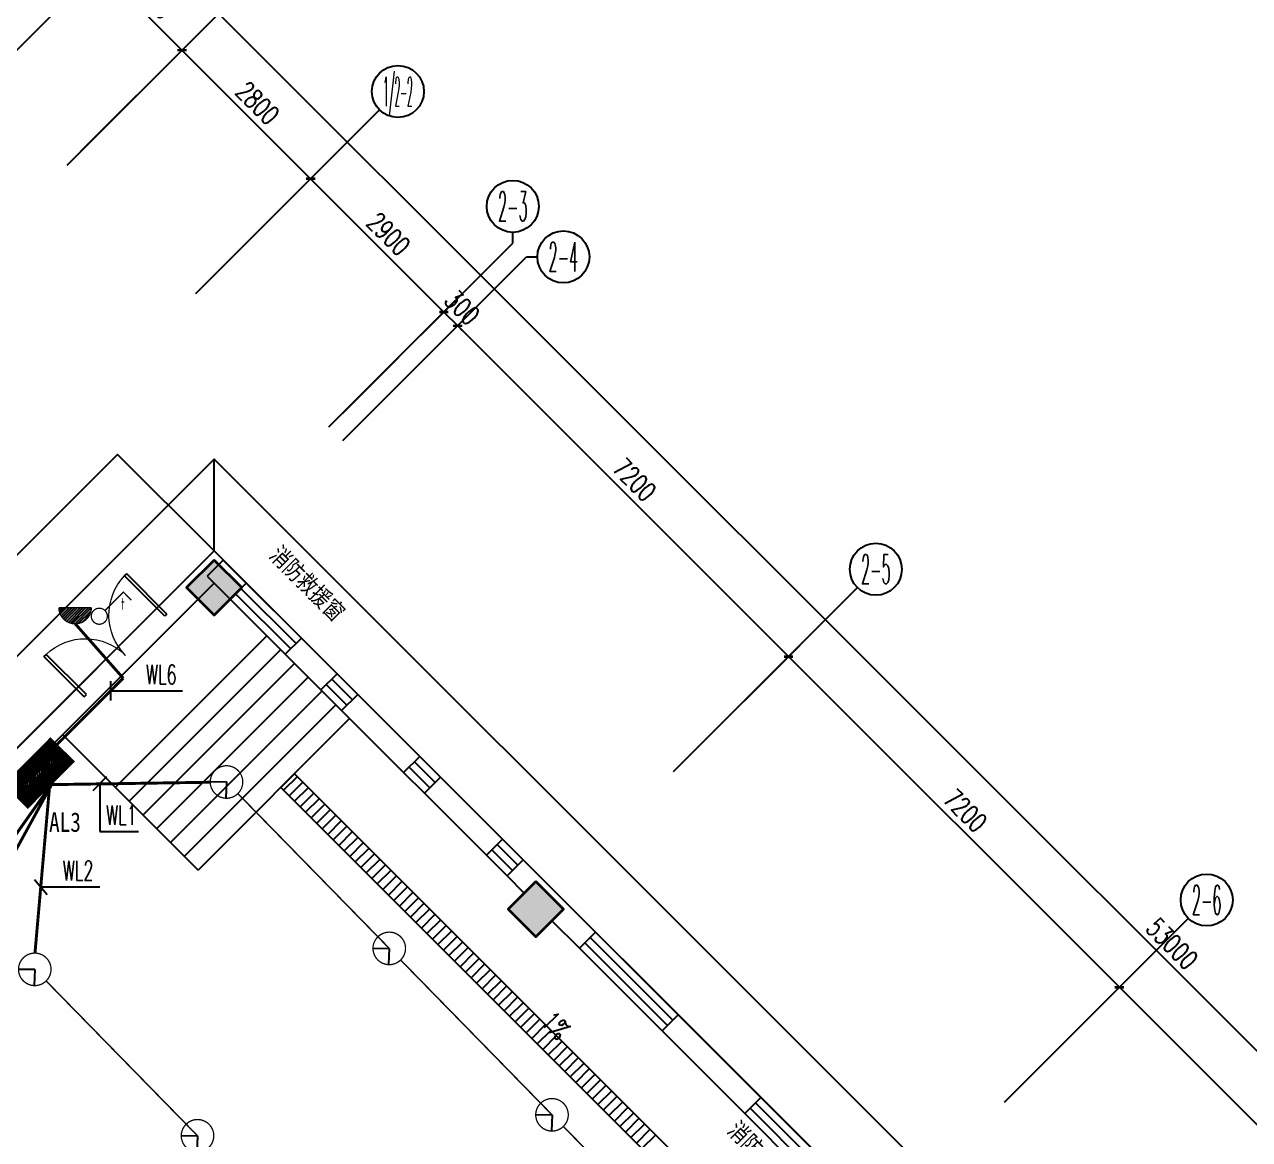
# Model space of a CAD drawing. Extents: x 815029915 to 815825525, y 579155098 to 579748855.
# Drawn here: x 815364617 to 815383466, y 579578027 to 579595190 of the extents above; entities that cross this region are included whole.
import ezdxf
from ezdxf.enums import TextEntityAlignment as Align

# ---------------------------------------------------------------- set-up
doc = ezdxf.new("R2010")
doc.units = 0
doc.header["$LTSCALE"] = 100
doc.header["$MEASUREMENT"] = 0
for name, color, linetype in [('AXIS', 3, 'Continuous'), ('AXIS_TEXT', 7, 'Continuous'), ('COLUMN', 9, 'Continuous'), ('DIM_SYMB', 3, 'Continuous'), ('E-CAPL-1', 7, 'Continuous'), ('E-TEXT-PLAN', 7, 'Continuous'), ('E-TEXT-PLAN-DER', 7, 'Continuous'), ('GROUND', 2, 'Continuous'), ('PUB_TEXT', 7, 'Continuous'), ('QD', 3, 'Continuous'), ('STAIR', 2, 'Continuous'), ('WALL', 9, 'Continuous'), ('WINDOW', 4, 'Continuous'), ('电-强电平面-标注', 3, 'Continuous'), ('电-强电平面-线缆', 3, 'Continuous')]:
    doc.layers.add(name, color=color, linetype=linetype)
doc.layers.add('柱填充', color=9, linetype='Continuous', lineweight=18)
doc.layers.add('砼柱', color=2, linetype='Continuous', lineweight=35)
doc.styles.add('-宋体', font='', dxfattribs={"width": 0.8})
doc.styles.add('_TCH_AXIS', font='COMPLEX', dxfattribs={"bigfont": 'GBCBIG'})
doc.styles.add('_TCH_DIM', font='SIMPLEX', dxfattribs={"bigfont": 'GBCBIG'})
doc.styles.add('_TCH_DIM_T3', font='SIMPLEX', dxfattribs={"width": 0.705882, "bigfont": 'GBCBIG'})
doc.styles.add('COMPLEX', font='COMPLEX')
doc.styles.add('ELEC-DIM', font='simplex.shx', dxfattribs={"width": 0.6, "bigfont": 'HZTXT.shx'})
doc.styles.add('IDQSTYLE', font='txt.shx', dxfattribs={"width": 0.7, "bigfont": 'hztxt.shx'})
doc.styles.get("Standard").update_dxf_attribs({"font": 'gbenor.shx', "bigfont": 'gbcbig.shx'})
doc.styles.add('宋体-TK', font='', dxfattribs={"width": 0.8})
doc.styles.get('-宋体').set_extended_font_data('SimSun')
doc.styles.get('宋体-TK').set_extended_font_data('SimSun')
doc.dimstyles.new('_TCH_ARCH-100', dxfattribs={"dimscale": 100, "dimtxt": 2.975, "dimasz": 1, "dimexe": 2.5, "dimexo": 3, "dimgap": 1, "dimtad": 1, "dimdec": 0, "dimzin": 0, "dimdsep": 46, "dimtxsty": '_TCH_DIM_T3', "dimblk": 'ARCHTICK', "dimcen": 0.09, "dimclrt": 7, "dimazin": 2, "dimtfac": 1, "dimtdec": 0, "dimtix": 1, "dimtmove": 2, "dimatfit": 3, "dimfxl": 0, "dimtolj": 1, "dimtzin": 0, "dimarcsym": 0})

# ---------------------------------------------------------------- blocks, each defined once
blk = doc.blocks.new('HC000088')
at = {"color": 0}
for q in [(-1.72, -1.82), (1.72, -1.82)]:
    blk.add_line((0, 0), q, dxfattribs=at)
at = {"color": 0, "linetype": 'Continuous', "const_width": 0.2}
blk.add_lwpolyline([(2.5, 0, 0.198912), (1.77, 1.77, 0.198912), (0, 2.5, 0.198912), (-1.77, 1.77, 0.198912), (-2.5, 0, 0.198912), (-1.77, -1.77, 0.198912), (0, -2.5, 0.198912), (1.77, -1.77, 0.198912)], format="xyb", close=True, dxfattribs=at)
at = {"layer": 'E-TEXT-PLAN-DER', "color": 0, "style": 'IDQSTYLE', "width": 0.7}
blk.add_attdef('PSFHATT', (4.5, -2.5), '', height=2.5, dxfattribs=at)
blk = doc.blocks.new('*X25')
at = {"color": 0, "linetype": 'Continuous'}
for p, q in [((232.27, 320.09), (237.18, 325)), ((232.27, 320.51), (236.75, 325)), ((232.27, 320.94), (236.33, 325)), ((232.27, 321.36), (235.9, 325)), ((232.27, 321.79), (235.48, 325)), ((232.27, 322.21), (235.06, 325)), ((232.27, 322.63), (234.63, 325)), ((232.27, 323.06), (234.21, 325)), ((232.27, 323.48), (233.78, 325)), ((232.27, 323.91), (233.36, 325)), ((232.27, 324.33), (232.93, 325)), ((232.27, 324.76), (232.51, 325)), ((232.6, 320), (237.6, 325)), ((233.02, 320), (238.02, 325)), ((233.45, 320), (238.45, 325)), ((233.87, 320), (238.87, 325)), ((234.3, 320), (239.3, 325)), ((234.72, 320), (239.72, 325)), ((235.15, 320), (240.15, 325)), ((235.57, 320), (240.57, 325)), ((235.99, 320), (240.99, 325)), ((236.42, 320), (241.42, 325)), ((236.84, 320), (241.84, 325)), ((237.27, 320), (242.27, 325)), ((237.69, 320), (242.27, 324.57)), ((238.12, 320), (242.27, 324.15)), ((238.54, 320), (242.27, 323.72)), ((238.96, 320), (242.27, 323.3)), ((239.39, 320), (242.27, 322.88)), ((239.81, 320), (242.27, 322.45)), ((240.24, 320), (242.27, 322.03)), ((240.66, 320), (242.27, 321.6)), ((241.09, 320), (242.27, 321.18)), ((241.51, 320), (242.27, 320.75)), ((241.93, 320), (242.27, 320.33))]:
    blk.add_line(p, q, dxfattribs=at)
blk = doc.blocks.new('HC000429')
at = {"color": 0, "linetype": 'Continuous', "const_width": 0.3}
blk.add_lwpolyline([(5, 2.5), (-5, 2.5), (-5, -2.5), (5, -2.5)], close=True, dxfattribs=at)
at = {"color": 0, "linetype": 'Continuous'}
blk.add_blockref('*X25', (-237.27, -322.5), dxfattribs=at)
at = {"color": 0, "style": 'IDQSTYLE', "width": 0.7}
blk.add_attdef('PSFHATT', (7, -2.5), '', height=2.5, dxfattribs=at)
blk = doc.blocks.new('*X23')
at = {"color": 0}
for p, q in [((208.75, 123.89), (209.07, 124.22)), ((208.82, 123.54), (209.5, 124.22)), ((208.93, 123.23), (209.92, 124.22)), ((209.07, 122.95), (210.35, 124.22)), ((209.24, 122.7), (210.77, 124.22)), ((209.44, 122.47), (211.19, 124.22)), ((209.67, 122.27), (211.62, 124.22)), ((209.91, 122.09), (212.04, 124.22)), ((210.19, 121.94), (212.47, 124.22)), ((210.5, 121.83), (212.89, 124.22)), ((210.84, 121.75), (213.32, 124.22)), ((211.24, 121.72), (213.73, 124.21)), ((211.71, 121.77), (213.68, 123.73)), ((212.36, 121.99), (213.45, 123.09))]:
    blk.add_line(p, q, dxfattribs=at)
blk = doc.blocks.new('HC000090')
at = {"color": 0, "linetype": 'Continuous', "const_width": 0.2}
blk.add_lwpolyline([(-2.5, 0, 0.198912), (-1.77, -1.77, 0.198912), (0, -2.5, 0.198912), (1.77, -1.77, 0.198912), (2.5, 0, 0.198912)], format="xyb", dxfattribs=at)
at = {"color": 0, "const_width": 0.2}
blk.add_lwpolyline([(-2.5, 0), (2.5, 0)], dxfattribs=at)
at = {"color": 0}
blk.add_blockref('*X23', (-211.23, -124.22), dxfattribs=at)
at = {"layer": 'E-TEXT-PLAN-DER', "color": 0, "style": 'IDQSTYLE', "width": 0.7}
blk.add_attdef('PSFHATT', (4.5, -2.5), '', height=2.5, dxfattribs=at)
blk = doc.blocks.new('HC000117')
at = {"color": 0, "linetype": 'Continuous', "const_width": 0.2}
blk.add_lwpolyline([(0.88, 2.13), (3.75, 5), (5, 3.75)], dxfattribs=at)
blk.add_lwpolyline([(0.88, 0.37, 0.198912), (1.25, 1.25, 0.198912), (0.88, 2.13, 0.198912), (0, 2.5, 0.198912), (-0.88, 2.13, 0.198912), (-1.25, 1.25, 0.198912), (-0.88, 0.37, 0.198912), (0, 0, 0.198912)], format="xyb", close=True, dxfattribs=at)
at = {"color": 0, "style": 'IDQSTYLE', "width": 0.7}
blk.add_attdef('T', (3.4, 2.26), '', height=1.85, dxfattribs=at)
at = {"layer": 'E-TEXT-PLAN-DER', "color": 0, "style": 'IDQSTYLE', "width": 0.7}
blk.add_attdef('PSFHATT', (7, 0), '', height=1.85, dxfattribs=at)
blk = doc.blocks.new('$DorLib2D$00000002')
for p, q in [((-0.5, 0), (-0.5, 0.4875)), ((-0.475, 0.4875), (-0.5, 0.4875)), ((-0.475, 0), (-0.475, 0.4875)), ((0.475, 0), (0.475, 0.4875)), ((0.475, 0.4875), (0.5, 0.4875)), ((0.5, 0), (0.5, 0.4875)), ((-0.5, 0), (-0.475, 0)), ((0.5, 0), (0.475, 0))]:
    blk.add_line(p, q)
at = {"lineweight": 13}
for centre, start, end in [((-0.4875, 0), 0, 88.53072), ((0.4875, 0), 91.46928, 180)]:
    blk.add_arc(centre, 0.4875, start, end, dxfattribs=at)
blk = doc.blocks.new('$TCHSYS$WIN2D')
for p, q in [((-0.5, 0.5), (0.5, 0.5)), ((-0.5, 0.5), (-0.5, -0.5)), ((0.5, 0.5), (0.5, -0.5)), ((0.5, 0.167), (-0.5, 0.167)), ((0.5, -0.167), (-0.5, -0.167)), ((-0.5, -0.5), (0.5, -0.5))]:
    blk.add_line(p, q)
blk = doc.blocks.new('_AXISO')
blk.add_circle((0, 0), 0.5)
at = {"layer": 'AXIS_TEXT', "style": 'COMPLEX', "width": 1.041667}
blk.add_attdef('A', text='', height=0.56, dxfattribs=at).set_placement((-0.25, -0.28), (0.25, -0.28), align=Align.FIT)
blk = doc.blocks.new('_ArchTick')
at = {"color": 0, "linetype": 'ByBlock', "const_width": 0.4}
blk.add_lwpolyline([(-0.5, -0.5), (0.5, 0.5)], dxfattribs=at)
blk = doc.blocks.new('*D291')
at = {"layer": 'AXIS', "color": 0, "lineweight": -2, "transparency": 16777216}
for p, q in [((815361241, 579597482), (815363539, 579599780)), ((815363362, 579599603), (815400839, 579562127)), ((815398718, 579560005), (815401016, 579562303))]:
    blk.add_line(p, q, dxfattribs=at)
at = {"layer": 'Defpoints', "color": 0, "transparency": 16777216}
for p in [(815361029, 579597270), (815400839, 579562127), (815398505, 579559793)]:
    blk.add_point(p, dxfattribs=at)
at = {"layer": 'AXIS', "color": 0, "lineweight": -2, "transparency": 16777216, "xscale": 100, "yscale": 100, "zscale": 100}
for p, rotation in [((815363362, 579599603), 135.0000000001822), ((815400839, 579562127), 315.0000000001822)]:
    blk.add_blockref('_ArchTick', p, dxfattribs=dict(at, rotation=rotation))
at = {"layer": 'AXIS', "color": 7, "transparency": 16777216, "insert": (815382276, 579581041), "char_height": 297.5, "attachment_point": 5, "rotation": 315, "style": '_TCH_DIM_T3'}
blk.add_mtext('\\A1;53000', dxfattribs=at)
blk = doc.blocks.new('*D293')
at = {"layer": 'AXIS', "color": 0, "lineweight": -2, "transparency": 16777216}
for p, q in [((815362160, 579596563), (815363892, 579598295)), ((815363716, 579598118), (815365766, 579596068)), ((815364211, 579594512), (815365943, 579596245))]:
    blk.add_line(p, q, dxfattribs=at)
at = {"layer": 'Defpoints', "color": 0, "transparency": 16777216}
for p in [(815361948, 579596351), (815365766, 579596068), (815363999, 579594300)]:
    blk.add_point(p, dxfattribs=at)
at = {"layer": 'AXIS', "color": 0, "lineweight": -2, "transparency": 16777216, "xscale": 100, "yscale": 100, "zscale": 100}
for p, rotation in [((815363716, 579598118), 135), ((815365766, 579596068), 315)]:
    blk.add_blockref('_ArchTick', p, dxfattribs=dict(at, rotation=rotation))
at = {"layer": 'AXIS', "color": 7, "transparency": 16777216, "insert": (815364917, 579597269), "char_height": 297.5, "attachment_point": 5, "rotation": 315, "style": '_TCH_DIM_T3'}
blk.add_mtext('\\A1;2900', dxfattribs=at)
blk = doc.blocks.new('*D294')
at = {"layer": 'AXIS', "color": 0, "lineweight": -2, "transparency": 16777216}
for p, q in [((815364211, 579594512), (815365943, 579596245)), ((815365766, 579596068), (815367039, 579594795)), ((815365483, 579593239), (815367216, 579594972))]:
    blk.add_line(p, q, dxfattribs=at)
at = {"layer": 'Defpoints', "color": 0, "transparency": 16777216}
for p in [(815367039, 579594795), (815363999, 579594300), (815365271, 579593027)]:
    blk.add_point(p, dxfattribs=at)
at = {"layer": 'AXIS', "color": 0, "lineweight": -2, "transparency": 16777216, "xscale": 100, "yscale": 100, "zscale": 100}
for p, rotation in [((815365766, 579596068), 135), ((815367039, 579594795), 315)]:
    blk.add_blockref('_ArchTick', p, dxfattribs=dict(at, rotation=rotation))
at = {"layer": 'AXIS', "color": 7, "transparency": 16777216, "insert": (815366579, 579595607), "char_height": 297.5, "attachment_point": 5, "rotation": 315, "style": '_TCH_DIM_T3'}
blk.add_mtext('\\A1;1800', dxfattribs=at)
blk = doc.blocks.new('*D295')
at = {"layer": 'AXIS', "color": 0, "lineweight": -2, "transparency": 16777216}
for p, q in [((815365483, 579593239), (815367216, 579594972)), ((815367039, 579594795), (815369019, 579592815)), ((815367463, 579591259), (815369196, 579592992))]:
    blk.add_line(p, q, dxfattribs=at)
at = {"layer": 'Defpoints', "color": 0, "transparency": 16777216}
for p in [(815365271, 579593027), (815369019, 579592815), (815367251, 579591047)]:
    blk.add_point(p, dxfattribs=at)
at = {"layer": 'AXIS', "color": 0, "lineweight": -2, "transparency": 16777216, "xscale": 100, "yscale": 100, "zscale": 100}
for p, rotation in [((815367039, 579594795), 135), ((815369019, 579592815), 315)]:
    blk.add_blockref('_ArchTick', p, dxfattribs=dict(at, rotation=rotation))
at = {"layer": 'AXIS', "color": 7, "transparency": 16777216, "insert": (815368205, 579593981), "char_height": 297.5, "attachment_point": 5, "rotation": 315, "style": '_TCH_DIM_T3'}
blk.add_mtext('\\A1;2800', dxfattribs=at)
blk = doc.blocks.new('*D296')
at = {"layer": 'AXIS', "color": 0, "lineweight": -2, "transparency": 16777216}
for p, q in [((815367463, 579591259), (815369196, 579592992)), ((815369019, 579592815), (815371070, 579590764)), ((815369514, 579589209), (815371246, 579590941))]:
    blk.add_line(p, q, dxfattribs=at)
at = {"layer": 'Defpoints', "color": 0, "transparency": 16777216}
for p in [(815367251, 579591047), (815371070, 579590764), (815369302, 579588997)]:
    blk.add_point(p, dxfattribs=at)
at = {"layer": 'AXIS', "color": 0, "lineweight": -2, "transparency": 16777216, "xscale": 100, "yscale": 100, "zscale": 100}
for p, rotation in [((815369019, 579592815), 135), ((815371070, 579590764), 315)]:
    blk.add_blockref('_ArchTick', p, dxfattribs=dict(at, rotation=rotation))
at = {"layer": 'AXIS', "color": 7, "transparency": 16777216, "insert": (815370220, 579591966), "char_height": 297.5, "attachment_point": 5, "rotation": 315, "style": '_TCH_DIM_T3'}
blk.add_mtext('\\A1;2900', dxfattribs=at)
blk = doc.blocks.new('*D297')
at = {"layer": 'AXIS', "color": 0, "lineweight": -2, "transparency": 16777216}
for p, q in [((815369514, 579589209), (815371246, 579590941)), ((815371070, 579590764), (815370999, 579590835)), ((815369726, 579588997), (815371459, 579590729)), ((815371070, 579590764), (815371282, 579590552)), ((815371282, 579590552), (815371352, 579590482))]:
    blk.add_line(p, q, dxfattribs=at)
at = {"layer": 'Defpoints', "color": 0, "transparency": 16777216}
for p in [(815371282, 579590552), (815369302, 579588997), (815369514, 579588785)]:
    blk.add_point(p, dxfattribs=at)
at = {"layer": 'AXIS', "color": 0, "lineweight": -2, "transparency": 16777216, "xscale": 100, "yscale": 100, "zscale": 100}
for p, rotation in [((815371070, 579590764), 315), ((815371282, 579590552), 135)]:
    blk.add_blockref('_ArchTick', p, dxfattribs=dict(at, rotation=rotation))
at = {"layer": 'AXIS', "color": 7, "transparency": 16777216, "insert": (815371352, 579590834), "char_height": 297.5, "attachment_point": 5, "rotation": 315, "style": '_TCH_DIM_T3'}
blk.add_mtext('\\A1;300', dxfattribs=at)
blk = doc.blocks.new('*D298')
at = {"layer": 'AXIS', "color": 0, "lineweight": -2, "transparency": 16777216}
for p, q in [((815369726, 579588997), (815371459, 579590729)), ((815371282, 579590552), (815376373, 579585461)), ((815374817, 579583905), (815376550, 579585638))]:
    blk.add_line(p, q, dxfattribs=at)
at = {"layer": 'Defpoints', "color": 0, "transparency": 16777216}
for p in [(815369514, 579588785), (815376373, 579585461), (815374605, 579583693)]:
    blk.add_point(p, dxfattribs=at)
at = {"layer": 'AXIS', "color": 0, "lineweight": -2, "transparency": 16777216, "xscale": 100, "yscale": 100, "zscale": 100}
for p, rotation in [((815371282, 579590552), 135), ((815376373, 579585461), 315)]:
    blk.add_blockref('_ArchTick', p, dxfattribs=dict(at, rotation=rotation))
at = {"layer": 'AXIS', "color": 7, "transparency": 16777216, "insert": (815374003, 579588183), "char_height": 297.5, "attachment_point": 5, "rotation": 315, "style": '_TCH_DIM_T3'}
blk.add_mtext('\\A1;7200', dxfattribs=at)
blk = doc.blocks.new('*D299')
at = {"layer": 'AXIS', "color": 0, "lineweight": -2, "transparency": 16777216}
for p, q in [((815374817, 579583905), (815376550, 579585638)), ((815376373, 579585461), (815381464, 579580370)), ((815379908, 579578814), (815381641, 579580547))]:
    blk.add_line(p, q, dxfattribs=at)
at = {"layer": 'Defpoints', "color": 0, "transparency": 16777216}
for p in [(815374605, 579583693), (815381464, 579580370), (815379696, 579578602)]:
    blk.add_point(p, dxfattribs=at)
at = {"layer": 'AXIS', "color": 0, "lineweight": -2, "transparency": 16777216, "xscale": 100, "yscale": 100, "zscale": 100}
for p, rotation in [((815376373, 579585461), 135.0000000006708), ((815381464, 579580370), 315.0000000006708)]:
    blk.add_blockref('_ArchTick', p, dxfattribs=dict(at, rotation=rotation))
at = {"layer": 'AXIS', "color": 7, "transparency": 16777216, "insert": (815379094, 579583091), "char_height": 297.5, "attachment_point": 5, "rotation": 315, "style": '_TCH_DIM_T3'}
blk.add_mtext('\\A1;7200', dxfattribs=at)
blk = doc.blocks.new('*D300')
at = {"layer": 'AXIS', "color": 0, "lineweight": -2, "transparency": 16777216}
for p, q in [((815379908, 579578814), (815381641, 579580547)), ((815381464, 579580370), (815386555, 579575279)), ((815385000, 579573723), (815386732, 579575456))]:
    blk.add_line(p, q, dxfattribs=at)
at = {"layer": 'Defpoints', "color": 0, "transparency": 16777216}
for p in [(815379696, 579578602), (815386555, 579575279), (815384788, 579573511)]:
    blk.add_point(p, dxfattribs=at)
at = {"layer": 'AXIS', "color": 0, "lineweight": -2, "transparency": 16777216, "xscale": 100, "yscale": 100, "zscale": 100}
for p, rotation in [((815381464, 579580370), 135.0000000006708), ((815386555, 579575279), 315.0000000006708)]:
    blk.add_blockref('_ArchTick', p, dxfattribs=dict(at, rotation=rotation))
at = {"layer": 'AXIS', "color": 7, "transparency": 16777216, "insert": (815384186, 579578000), "char_height": 297.5, "attachment_point": 5, "rotation": 315, "style": '_TCH_DIM_T3'}
blk.add_mtext('\\A1;7200', dxfattribs=at)

msp = doc.modelspace()

# ---------------------------------------------------------------- hatches: boundary and pattern name
at = {"layer": '柱填充', "lineweight": 18}
for points in [[(815367535, 579586946.1), (815367110.7, 579586521.8), (815367535, 579586097.5), (815367959.3, 579586521.8)], [(815372484.8, 579581996.3), (815372060.5, 579581572), (815372484.8, 579581147.8), (815372909, 579581572)]]:
    msp.add_hatch(color=250, dxfattribs=at).paths.add_polyline_path(points)

# ---------------------------------------------------------------- linework, layer by layer
for p, q in [((815367534.1, 579587087.5), (815363927.9, 579583481.2)), ((815392636.4, 579561985.2), (815367534.1, 579587087.5)), ((815368771.5, 579583658), (815368559.4, 579583445.9)), ((815377292.2, 579575137.4), (815368771.5, 579583658)), ((815368559.4, 579583445.9), (815377080, 579574925.2))]:
    msp.add_line(p, q)
at = {"color": 2}
for p, q in [((815367534.1, 579586592.5), (815369620.1, 579584506.5)), ((815368347.3, 579585779.3), (815366013.8, 579583445.9)), ((815368559.4, 579585567.2), (815366225.9, 579583233.7)), ((815368771.5, 579585355.1), (815366438.1, 579583021.6)), ((815368983.7, 579585142.9), (815366650.2, 579582809.5)), ((815369195.8, 579584930.8), (815366862.3, 579582597.3)), ((815369407.9, 579584718.7), (815367074.5, 579582385.2)), ((815369620.1, 579584506.5), (815367286.6, 579582173.1)), ((815365200.6, 579584259), (815367286.6, 579582173.1))]:
    msp.add_line(p, q, dxfattribs=at)
at = {"color": 252, "linetype": 'Continuous'}
for p, q in [((815368603, 579583402.3), (815368815.1, 579583614.5)), ((815368687.8, 579583317.5), (815368899.9, 579583529.6)), ((815368772.7, 579583232.6), (815368984.8, 579583444.7)), ((815368857.5, 579583147.8), (815369069.6, 579583359.9)), ((815368942.4, 579583062.9), (815369154.5, 579583275)), ((815369027.2, 579582978.1), (815369239.3, 579583190.2)), ((815369112.1, 579582893.2), (815369324.2, 579583105.3)), ((815369196.9, 579582808.4), (815369409.1, 579583020.5)), ((815369281.8, 579582723.5), (815369493.9, 579582935.6)), ((815369366.6, 579582638.6), (815369578.8, 579582850.8)), ((815369451.5, 579582553.8), (815369663.6, 579582765.9)), ((815369536.3, 579582468.9), (815369748.5, 579582681.1)), ((815369621.2, 579582384.1), (815369833.3, 579582596.2)), ((815369706, 579582299.2), (815369918.2, 579582511.4)), ((815369790.9, 579582214.4), (815370003, 579582426.5)), ((815369875.7, 579582129.5), (815370087.9, 579582341.7)), ((815369960.6, 579582044.7), (815370172.7, 579582256.8)), ((815370045.4, 579581959.8), (815370257.6, 579582172)), ((815370130.3, 579581875), (815370342.4, 579582087.1)), ((815370215.2, 579581790.1), (815370427.3, 579582002.3)), ((815370300, 579581705.3), (815370512.1, 579581917.4)), ((815370384.9, 579581620.4), (815370597, 579581832.5)), ((815370469.7, 579581535.6), (815370681.8, 579581747.7)), ((815370554.6, 579581450.7), (815370766.7, 579581662.8)), ((815370639.4, 579581365.9), (815370851.6, 579581578)), ((815370724.3, 579581281), (815370936.4, 579581493.1)), ((815370809.1, 579581196.1), (815371021.3, 579581408.3)), ((815370894, 579581111.3), (815371106.1, 579581323.4)), ((815370978.8, 579581026.4), (815371191, 579581238.6)), ((815371063.7, 579580941.6), (815371275.8, 579581153.7)), ((815371148.5, 579580856.7), (815371360.7, 579581068.9)), ((815371233.4, 579580771.9), (815371445.5, 579580984)), ((815371318.2, 579580687), (815371530.4, 579580899.2)), ((815371403.1, 579580602.2), (815371615.2, 579580814.3)), ((815371487.9, 579580517.3), (815371700.1, 579580729.5)), ((815371572.8, 579580432.5), (815371784.9, 579580644.6)), ((815371657.7, 579580347.6), (815371869.8, 579580559.8)), ((815371742.5, 579580262.8), (815371954.6, 579580474.9)), ((815371827.4, 579580177.9), (815372039.5, 579580390)), ((815371912.2, 579580093.1), (815372124.3, 579580305.2)), ((815371997.1, 579580008.2), (815372209.2, 579580220.3)), ((815372081.9, 579579923.4), (815372294, 579580135.5)), ((815372166.8, 579579838.5), (815372378.9, 579580050.6)), ((815372251.6, 579579753.7), (815372463.8, 579579965.8)), ((815372336.5, 579579668.8), (815372548.6, 579579880.9)), ((815372421.3, 579579583.9), (815372633.5, 579579796.1)), ((815372506.2, 579579499.1), (815372718.3, 579579711.2)), ((815372591, 579579414.2), (815372803.2, 579579626.4)), ((815372675.9, 579579329.4), (815372888, 579579541.5)), ((815372760.7, 579579244.5), (815372972.9, 579579456.7)), ((815372845.6, 579579159.7), (815373057.7, 579579371.8)), ((815372930.4, 579579074.8), (815373142.6, 579579287)), ((815373015.3, 579578990), (815373227.4, 579579202.1)), ((815373100.2, 579578905.1), (815373312.3, 579579117.3)), ((815373185, 579578820.3), (815373397.1, 579579032.4)), ((815373269.9, 579578735.4), (815373482, 579578947.5)), ((815373354.7, 579578650.6), (815373566.8, 579578862.7)), ((815373439.6, 579578565.7), (815373651.7, 579578777.8)), ((815373524.4, 579578480.9), (815373736.5, 579578693)), ((815373609.3, 579578396), (815373821.4, 579578608.1)), ((815373694.1, 579578311.2), (815373906.3, 579578523.3)), ((815373779, 579578226.3), (815373991.1, 579578438.4)), ((815373863.8, 579578141.4), (815374076, 579578353.6)), ((815373948.7, 579578056.6), (815374160.8, 579578268.7)), ((815374033.5, 579577971.7), (815374245.7, 579578183.9)), ((815374118.4, 579577886.9), (815374330.5, 579578099))]:
    msp.add_line(p, q, dxfattribs=at)
at = {"layer": 'AXIS'}
for p, q in [((815363998.6, 579594300), (815366827, 579597128.4)), ((815365271.4, 579593027.2), (815368099.8, 579595855.6)), ((815367251.3, 579591047.3), (815370079.7, 579593875.7)), ((815372130.3, 579591825.1), (815372130.3, 579591990.8)), ((815369301.9, 579588996.7), (815372130.3, 579591825.1)), ((815369514, 579588784.5), (815372342.4, 579591613)), ((815372342.4, 579591613), (815372508.1, 579591613)), ((815374605.2, 579583693.4), (815377433.6, 579586521.8)), ((815379696.3, 579578602.2), (815382524.8, 579581430.6))]:
    msp.add_line(p, q, dxfattribs=at)
at = {"layer": 'COLUMN'}
for points in [[(815367535, 579586097.5), (815367959.3, 579586521.8), (815367535, 579586946.1), (815367110.7, 579586521.8)], [(815372484.8, 579581147.8), (815372909, 579581572), (815372484.8, 579581996.3), (815372060.5, 579581572)]]:
    msp.add_lwpolyline(points, close=True, dxfattribs=at)
at = {"layer": 'DIM_SYMB'}
msp.add_lwpolyline([(815368998.1, 579583219.7, 0, 0, 0), (815376212.9, 579575997.3, 0, 80, 0), (815376000.9, 579576209.6, 0, 0, 0)], format="xyseb", dxfattribs=at)
at = {"layer": 'E-CAPL-1', "color": 1, "linetype": 'Continuous', "const_width": 22.5}
for points in [[(815367899.9, 579583351.3), (815370229.4, 579580968.4)], [(815370404.1, 579580789.6), (815372733.6, 579578406.7)], [(815364949.5, 579580467.1), (815367279, 579578084.2)], [(815372908.4, 579578227.9), (815375237.8, 579575845)]]:
    msp.add_lwpolyline(points, dxfattribs=at)
at = {"layer": 'GROUND'}
msp.add_line((815367534.1, 579587087.5), (815367534.1, 579588501.7), dxfattribs=at)
for points in [[(815354723.5, 579569283.7), (815354723.5, 579573310.9), (815373898.1, 579554136.3), (815371564.6, 579551802.8), (815381746.9, 579541620.5), (815391929.3, 579551802.8), (815387898.8, 579555833.4), (815394050.6, 579561985.2), (815367534.1, 579588501.7), (815363927.9, 579584895.4), (815355939.6, 579592883.7), (815354723.5, 579592883.7), (815354723.5, 579594383.7), (815339423.5, 579594383.7)], [(815353723.5, 579569283.7), (815353723.5, 579575725.1), (815375312.3, 579554136.3), (815372978.8, 579551802.8), (815381746.9, 579543034.7), (815390515.1, 579551802.8), (815386484.6, 579555833.4), (815392636.4, 579561985.2), (815367534.1, 579587087.5), (815363927.9, 579583481.2), (815355525.4, 579591883.7), (815353723.5, 579591883.7), (815353723.5, 579593383.7), (815338423.5, 579593383.7)]]:
    msp.add_lwpolyline(points, dxfattribs=at)
at = {"layer": 'STAIR'}
for p, q in [((815366049.2, 579588572.4), (815362442.9, 579584966.2)), ((815367534.1, 579587087.5), (815366049.2, 579588572.4))]:
    msp.add_line(p, q, dxfattribs=at)
at = {"layer": 'WALL'}
for p, q in [((815363786.4, 579583339.8), (815367534.1, 579587087.5)), ((815367675.5, 579586946.1), (815367428, 579586698.6)), ((815367675.5, 579586946.1), (815368029.1, 579586592.5)), ((815367428, 579586698.6), (815367781.6, 579586345)), ((815364033.9, 579583092.3), (815367534.1, 579586592.5)), ((815368877.6, 579585744), (815369425.6, 579585196)), ((815368630.1, 579585496.5), (815369178.1, 579584948.5)), ((815369743.8, 579584877.8), (815370698.4, 579583923.2)), ((815369496.3, 579584630.3), (815370450.9, 579583675.7)), ((815371016.6, 579583605), (815371971.2, 579582650.4)), ((815370769.1, 579583357.5), (815371723.7, 579582402.9)), ((815372289.4, 579582332.2), (815373403.1, 579581218.5)), ((815372041.9, 579582084.7), (815372307.5, 579581819.1)), ((815372731.8, 579581394.8), (815373155.6, 579580971)), ((815374675.9, 579579945.7), (815375948.7, 579578672.9)), ((815374428.4, 579579698.2), (815375701.2, 579578425.4))]:
    msp.add_line(p, q, dxfattribs=at)
for points in [[(815368029.1, 579586592.5), (815367781.6, 579586345)], [(815368877.6, 579585744), (815368630.1, 579585496.5)], [(815369425.6, 579585196), (815369178.1, 579584948.5)], [(815369743.8, 579584877.8), (815369496.3, 579584630.3)], [(815370698.4, 579583923.2), (815370450.9, 579583675.7)], [(815371016.6, 579583605), (815370769.1, 579583357.5)], [(815371971.2, 579582650.4), (815371723.7, 579582402.9)], [(815372289.4, 579582332.2), (815372041.9, 579582084.7)], [(815373403.1, 579581218.5), (815373155.6, 579580971)], [(815374675.9, 579579945.7), (815374428.4, 579579698.2)], [(815375948.7, 579578672.9), (815375701.2, 579578425.4)]]:
    msp.add_lwpolyline(points, dxfattribs=at)
at = {"layer": '电-强电平面-标注', "color": 1}
for p, q in [((815365941.1, 579585083.3), (815365941.5, 579584783.3)), ((815365941.3, 579584933.3), (815366386.3, 579584933.3)), ((815366386.3, 579584933.3), (815367049.2, 579584933.3)), ((815365878.6, 579583608.1), (815365669.6, 579583392.8)), ((815365774.1, 579583500.4), (815365774.1, 579582769.3)), ((815365774.1, 579582769.3), (815366368.4, 579582769.3)), ((815364770.5, 579582030), (815364963.3, 579581800.2)), ((815364866.9, 579581915.1), (815365106.8, 579581915.1)), ((815365106.8, 579581915.1), (815365778.2, 579581915.1))]:
    msp.add_line(p, q, dxfattribs=at)
at = {"layer": '电-强电平面-线缆', "color": 1, "linetype": 'Continuous', "const_width": 45}
for points in [[(815365396.9, 579585965.1), (815366135.3, 579585127.9)], [(815365112.4, 579584101.9), (815366135.3, 579585127.9)], [(815359052.9, 579575052.2), (815365054.8, 579583527.2)], [(815362003.2, 579577936.4), (815365054.8, 579583527.2)], [(815364777.6, 579580895.8), (815365001.3, 579583450)], [(815365023.4, 579583489.2), (815367475.2, 579583525.9)]]:
    msp.add_lwpolyline(points, dxfattribs=at)
at = {"layer": '砼柱', "color": 3, "lineweight": 35}
for points in [[(815367535, 579586946.1), (815367110.7, 579586521.8), (815367535, 579586097.5), (815367959.3, 579586521.8)], [(815372484.8, 579581996.3), (815372060.5, 579581572), (815372484.8, 579581147.8), (815372909, 579581572)]]:
    msp.add_lwpolyline(points, close=True, dxfattribs=at)

# ---------------------------------------------------------------- block references
at = {"layer": 'AXIS'}
ref = msp.add_blockref('_AXISO', (815370362.5, 579594158.5), dxfattribs=dict(at, xscale=800, yscale=800, zscale=800))
ref.add_attrib('A', '1/2-2', dxfattribs={"color": 7, "height": 452.55, "style": '_TCH_AXIS', "width": 0.216495}).set_placement((815370136.2, 579593932.3), (815370588.8, 579593932.3), align=Align.FIT)
ref = msp.add_blockref('_AXISO', (815372130.3, 579592390.8), dxfattribs=dict(at, xscale=800, yscale=800, zscale=800))
ref.add_attrib('A', '2-3', dxfattribs={"color": 7, "height": 452.55, "style": '_TCH_AXIS', "width": 0.35}).set_placement((815371904, 579592164.5), (815372356.6, 579592164.5), align=Align.FIT)
ref = msp.add_blockref('_AXISO', (815372908.1, 579591613), dxfattribs=dict(at, xscale=800, yscale=800, zscale=800))
ref.add_attrib('A', '2-4', dxfattribs={"color": 7, "height": 452.55, "style": '_TCH_AXIS', "width": 0.33871}).set_placement((815372681.8, 579591386.7), (815373134.4, 579591386.7), align=Align.FIT)
ref = msp.add_blockref('_AXISO', (815377716.4, 579586804.6), dxfattribs=dict(at, xscale=800, yscale=800, zscale=800))
ref.add_attrib('A', '2-5', dxfattribs={"color": 7, "height": 452.55, "style": '_TCH_AXIS', "width": 0.35}).set_placement((815377490.2, 579586578.4), (815377942.7, 579586578.4), align=Align.FIT)
ref = msp.add_blockref('_AXISO', (815382807.6, 579581713.5), dxfattribs=dict(at, xscale=800, yscale=800, zscale=800))
ref.add_attrib('A', '2-6', dxfattribs={"color": 7, "height": 452.55, "style": '_TCH_AXIS', "width": 0.35}).set_placement((815382581.3, 579581487.2), (815383033.9, 579581487.2), align=Align.FIT)
at = {"layer": 'E-TEXT-PLAN', "color": 4}
ref = msp.add_blockref('HC000117', (815365767.6, 579585958.2), dxfattribs=dict(at, xscale=98.81663682697852, yscale=98.81663682697852, zscale=98.81663682697852, rotation=359.9672106955048))
ref.add_attrib('T', 't', (815366103.4, 579586181.1), dxfattribs={"color": 0, "height": 182.6, "rotation": 359.96721, "width": 0.7})
at = {"layer": 'E-TEXT-PLAN', "color": 4, "xscale": 100, "yscale": 100, "zscale": 100}
msp.add_blockref('HC000090', (815365395.6, 579586215.1), dxfattribs=at)
at = {"layer": 'E-TEXT-PLAN', "color": 142, "xscale": 99.99999999999999, "yscale": 99.99999999999999, "zscale": 99.99999999999999, "rotation": 225.2422806495316}
msp.add_blockref('HC000429', (815364841.1, 579583666.8), dxfattribs=at)
at = {"layer": 'E-TEXT-PLAN', "color": 4, "xscale": 100, "yscale": 100, "zscale": 100, "rotation": 314.3504158205063}
for p in [(815367725.1, 579583530), (815370229.4, 579580968.4), (815364774.8, 579580645.9), (815372733.6, 579578406.7), (815367279, 579578084.2)]:
    msp.add_blockref('HC000088', p, dxfattribs=at)
at = {"layer": 'WINDOW'}
for name, p, xscale, yscale, zscale, rotation in [('$DorLib2D$00000002', (815366172.9, 579585478.8), -1800, 1800, 1800, 45), ('$TCHSYS$WIN2D', (815368329.6, 579586044.5), 1200.000000030537, -350, 1200.000000030537, 315.0000000000008), ('$TCHSYS$WIN2D', (815369461, 579584913.1), 449.9999998850108, -350, 449.9999998850108, 315.0000000000008), ('$TCHSYS$WIN2D', (815370733.8, 579583640.3), 449.9999998850108, -350, 449.9999998850108, 315.0000000000008), ('$TCHSYS$WIN2D', (815372006.5, 579582367.5), 449.9999998850108, -350, 449.9999998850108, 315.0000000000008), ('$TCHSYS$WIN2D', (815373915.7, 579580458.3), -1799.999999877218, -350, 1799.999999877218, 315.0000000000008), ('$TCHSYS$WIN2D', (815376461.3, 579577912.8), -1799.999999877218, -350, 1799.999999877218, 315.0000000000008)]:
    msp.add_blockref(name, p, dxfattribs=dict(at, xscale=xscale, yscale=yscale, zscale=zscale, rotation=rotation))

# ---------------------------------------------------------------- texts
at = {"layer": 'DIM_SYMB', "color": 7, "style": '_TCH_DIM', "width": 0.705882}
msp.add_text('1%', height=297.5, rotation=314.96958, dxfattribs=at).set_placement((815372545.5, 579579817.1))
at = {"layer": 'PUB_TEXT', "style": '宋体-TK', "width": 0.8}
for p in [(815368368.3, 579587002.5), (815375417, 579578148.1)]:
    msp.add_text('消防救援窗', height=264.35, rotation=315, dxfattribs=at).set_placement(p)
at = {"layer": 'QD', "color": 3, "style": '-宋体', "width": 0.8}
msp.add_text('AL3', height=300, dxfattribs=at).set_placement((815364994.6, 579582762.6, 2970))
at = {"layer": '电-强电平面-标注', "color": 1, "style": 'ELEC-DIM', "width": 0.6}
for s, p in [('WL6', (815366486.3, 579585033.3)), ('WL1', (815365874.1, 579582869.3)), ('WL2', (815365206.8, 579582015.1))]:
    msp.add_text(s, height=300, dxfattribs=at).set_placement(p)

# ---------------------------------------------------------------- dimensions: what is measured, and where the dimension line sits
at = {"layer": 'AXIS'}
for p1, p2, distance, picture, middle in [((815361028.7, 579597269.8), (815398505.4, 579559793.2), 3300, '*D291', (815382276.4, 579581040.8)), ((815361948, 579596350.6), (815363998.6, 579594300), 2500, '*D293', (815364916.9, 579597268.9)), ((815363998.6, 579594300), (815365271.4, 579593027.2), 2500, '*D294', (815366578.6, 579595607.2)), ((815365271.4, 579593027.2), (815367251.3, 579591047.3), 2500, '*D295', (815368205, 579593980.9)), ((815367251.3, 579591047.3), (815369301.9, 579588996.7), 2500, '*D296', (815370220.2, 579591965.6)), ((815369301.9, 579588996.7), (815369514, 579588784.5), 2500, '*D297', (815371351.6, 579590834.3)), ((815369514, 579588784.5), (815374605.2, 579583693.4), 2500, '*D298', (815374003.2, 579588182.6)), ((815374605.2, 579583693.4), (815379696.3, 579578602.2), 2500, '*D299', (815379094.4, 579583091.4)), ((815379696.3, 579578602.2), (815384787.5, 579573511), 2500, '*D300', (815384185.6, 579578000.3))]:
    dim = msp.add_aligned_dim(p1=p1, p2=p2, distance=distance, dimstyle='_TCH_ARCH-100', dxfattribs=at)
    dim.commit()
    dim.dimension.update_dxf_attribs({"geometry": picture, "text_midpoint": middle})

doc.saveas('drawing.dxf')
